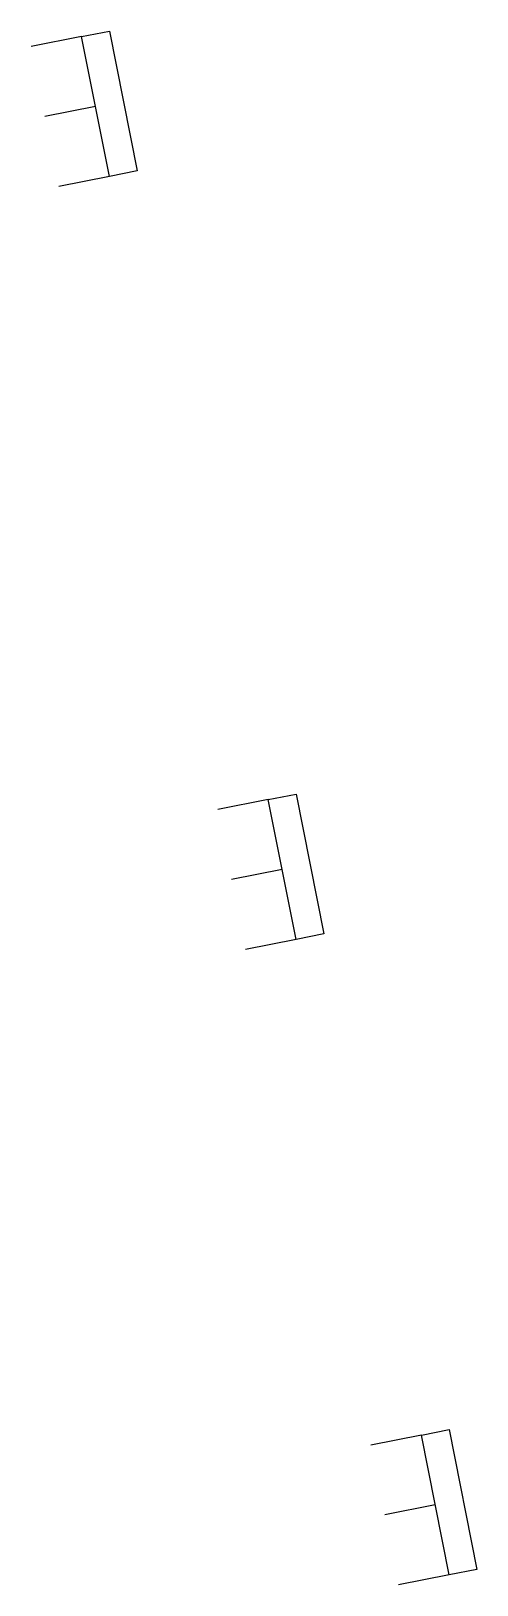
# Model space of a CAD drawing. Header units: metres. Extents: x -745703 to -745513, y -1028671 to -1027761.
# Drawn here: x -745564.9 to -745547.8, y -1028596.8 to -1028537.2 of the extents above; entities that cross this region are included whole.
import ezdxf

# ---------------------------------------------------------------- set-up
doc = ezdxf.new("R2010")
doc.units = ezdxf.units.M
doc.header["$LTSCALE"] = 0.05
doc.layers.add('PROJEKT', color=253, linetype='Continuous')

msp = doc.modelspace()

# ---------------------------------------------------------------- linework, layer by layer
at = {"layer": 'PROJEKT'}
for p, q in [((-745562.9667, -1028537.4511), (-745564.9031, -1028537.8354)), ((-745562.9667, -1028537.4511), (-745564.9031, -1028537.8354)), ((-745562.4343, -1028540.1338), (-745564.3707, -1028540.5181)), ((-745562.4343, -1028540.1338), (-745564.3707, -1028540.5181)), ((-745561.9018, -1028542.8165), (-745563.8383, -1028543.2008)), ((-745561.9018, -1028542.8165), (-745563.8383, -1028543.2008)), ((-745555.8108, -1028566.7147), (-745557.7472, -1028567.099)), ((-745555.8108, -1028566.7147), (-745557.7472, -1028567.099)), ((-745555.2783, -1028569.3974), (-745557.2148, -1028569.7817)), ((-745555.2783, -1028569.3974), (-745557.2148, -1028569.7817)), ((-745554.7459, -1028572.0801), (-745556.6824, -1028572.4644)), ((-745554.7459, -1028572.0801), (-745556.6824, -1028572.4644)), ((-745549.9429, -1028591.0884), (-745551.8793, -1028591.4728)), ((-745549.9429, -1028591.0884), (-745551.8793, -1028591.4728)), ((-745549.4105, -1028593.7711), (-745551.3469, -1028594.1554)), ((-745549.4105, -1028593.7711), (-745551.3469, -1028594.1554)), ((-745548.878, -1028596.4538), (-745550.8145, -1028596.8381)), ((-745548.878, -1028596.4538), (-745550.8145, -1028596.8381))]:
    msp.add_line(p, q, dxfattribs=at)
for points in [[(-745561.9017, -1028537.2397), (-745560.8369, -1028542.6051), (-745561.9018, -1028542.8165), (-745562.9667, -1028537.4511)], [(-745561.9017, -1028537.2397), (-745560.8369, -1028542.6051), (-745561.9018, -1028542.8165), (-745562.9667, -1028537.4511)], [(-745554.7458, -1028566.5034), (-745553.681, -1028571.8687), (-745554.7459, -1028572.0801), (-745555.8108, -1028566.7147)], [(-745554.7458, -1028566.5034), (-745553.681, -1028571.8687), (-745554.7459, -1028572.0801), (-745555.8108, -1028566.7147)], [(-745548.8779, -1028590.8771), (-745547.8131, -1028596.2424), (-745548.878, -1028596.4538), (-745549.9429, -1028591.0884)], [(-745548.8779, -1028590.8771), (-745547.8131, -1028596.2424), (-745548.878, -1028596.4538), (-745549.9429, -1028591.0884)]]:
    msp.add_lwpolyline(points, close=True, dxfattribs=at)

doc.saveas('drawing.dxf')
